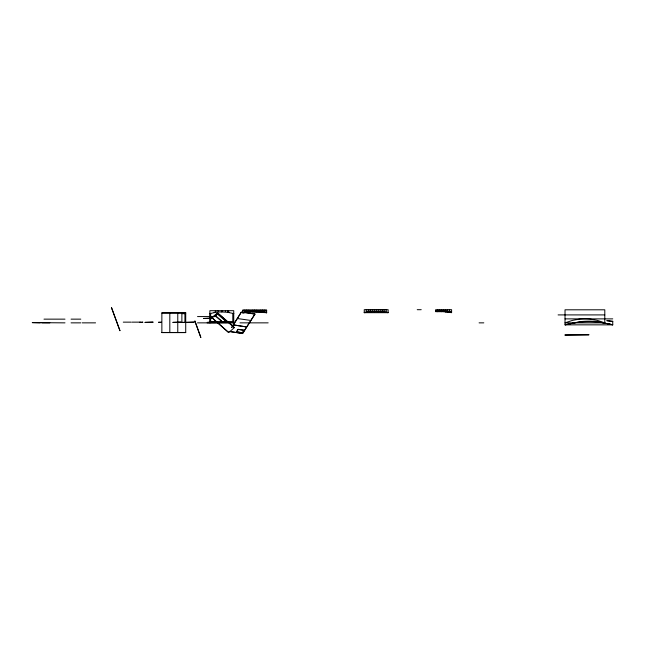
<?xml version="1.0" encoding="UTF-8"?>
<svg xmlns="http://www.w3.org/2000/svg" width="645" height="645" viewBox="0 0 645 645"><rect width="100%" height="100%" fill="white"/><g stroke="black" fill="none" stroke-linecap="round" stroke-linejoin="round"><path stroke-width="0.97" d="M221.807 311.382L221.807 310.688L221.807 311.938L214.043 312.228M242.81 312.914L250.736 311.68L258.685 311.68L266.643 312.68L250.752 311.922L242.81 312.914L242.778 311.68M225.46 311.382L225.492 310.688M227.935 311.382L227.983 310.688M228.249 310.688L227.83 312.325L221.807 311.938M231.716 327.329L241.432 311.922L231.869 327.467M236.465 331.788L238.029 329.297L244.044 330.216L242.625 332.836L236.465 331.788L242.625 332.836M236.618 331.925L238.19 329.434L244.197 330.353M242.472 332.707L244.044 330.216M229.152 331.385L242.504 333.417L254.936 314.099L242.665 333.554L229.314 331.522M229.281 323.137L234.385 327.612L228.717 332.57L211.963 317.743L217.631 312.914L227.83 321.863M211.963 317.864L217.631 312.914M225.161 320.5L222.993 322.476L215.454 315.856L217.623 313.881L225.161 320.621L217.623 313.881M215.454 315.856L217.623 314.002M209.875 313.583L215.785 312.325L215.365 310.688M368.231 311.438L370.222 311.188M364.256 312.43L372.205 311.438L380.163 311.438L388.121 312.43M364.256 312.68L372.205 311.68L380.163 311.68L388.121 312.68L388.121 309.697L364.256 309.697L364.256 312.68L388.121 312.68M229.564 312.228L227.83 312.325L233.74 313.583M417.234 309.697L421.209 309.697M242.778 310.293L266.643 310.293M435.689 310.688L443.647 310.688L451.597 311.68M435.689 310.938L443.647 310.938L451.597 311.93M435.689 311.438L443.647 311.438L451.597 312.43M443.647 311.68L435.689 311.68L435.689 309.697L451.597 309.697L451.597 312.68L443.647 311.68L443.647 309.697M161.863 313.002L185.72 313.002M209.875 313.414L210.673 313.414L210.673 322.621M233.74 313.414L232.942 313.414L232.942 322.621M181.874 313.655L184.93 313.655M558.094 314.905L604.792 314.905M197.523 316.574L216.083 316.574M565.028 318.88L612.75 318.88M43.997 319.146L64.992 319.146M71.063 319.146L80.786 319.146M209.875 321.823L233.74 321.823M123.284 322.145L131.241 322.145M132.152 322.145L142.859 322.145L141.844 322.379M210.27 322.218L233.337 322.218M140.828 322.379L139.812 322.145M159.492 322.379C155.759 322.121 164.249 322.121 160.508 322.379M181.874 322.347L184.93 322.347M233.74 322.621L207.109 322.855M64.992 322.855L32.25 322.621L40.208 322.855M71.063 322.855L80.786 322.855M82.229 322.855L95.557 322.855M197.523 322.855L233.74 322.855L233.74 310.688L209.875 310.688L209.875 322.855M239.98 322.855L268.159 322.855M479.09 322.855L483.798 322.855M604.792 322.855L565.028 322.855L572.486 320.38L579.944 319.049A48.843 48.843 0 0 1 589.885 319.049L597.343 320.38L604.792 322.855L604.792 309.802L565.028 309.802L565.028 324.846L612.75 324.846L612.75 321.154L606.784 320.662L612.75 321.645M161.863 332.473L185.72 332.473M382.154 311.188L384.138 311.438M260.661 311.172L262.668 311.454M245.245 312.503L254.783 313.962M244.447 312.494L254.936 314.099M609.767 324.096L600.818 322.444A89.526 89.526 0 0 0 576.961 322.444L565.028 324.846L579.944 321.678A77.489 77.489 0 0 1 597.834 321.67L612.75 324.846L609.767 323.983M217.631 313.027L234.385 327.612M215.454 315.736L222.993 322.355M211.963 317.743L228.717 332.57M250.695 320.444L237.497 318.541M215.632 310.688L215.68 311.382M218.115 310.688L218.147 311.382M449.613 309.697L449.613 312.43M447.622 309.697L447.622 311.93M445.631 309.697L445.631 311.93M441.656 309.697L441.656 311.68M439.664 309.697L439.664 310.688M437.681 309.697L437.681 311.68M386.129 309.697L386.129 312.43M384.138 309.697L384.138 311.93M382.154 309.697L382.154 311.93M380.163 309.697L380.163 311.438M378.172 309.697L378.172 311.68M376.188 309.697L376.188 311.438M374.197 309.697L374.197 311.68M372.205 309.697L372.205 311.438M370.222 309.697L370.222 311.93M368.231 309.697L368.231 311.93M366.247 309.697L366.247 312.43M266.611 312.914L266.643 310.092L242.778 310.092L242.778 312.68M264.813 310.293L264.813 312.446M264.498 310.293L264.498 312.406M262.668 310.092L262.668 311.954L266.643 312.43L258.685 311.414L250.736 311.454L242.778 312.446L246.761 311.914L246.761 310.092M260.838 310.293L260.838 311.954M260.516 310.293L260.516 311.914M256.863 310.293L256.863 311.68M256.541 310.293L256.541 311.68M254.711 310.092L254.711 311.454M252.88 310.293L252.88 311.68M252.566 310.293L252.566 311.68M248.906 310.293L248.906 311.914M248.591 310.293L248.591 311.954M244.931 310.293L244.931 312.406M244.608 310.293L244.608 312.446M233.337 313.414L233.337 322.621M226.04 321.823L226.04 322.621M225.258 321.823L225.258 322.621M214.511 321.823L214.511 322.621M213.721 321.823L213.721 322.621M210.27 313.414L210.27 322.621M177.77 312.865L177.77 332.61M169.812 312.865L169.812 332.61M49.85 322.855L41.901 322.855M111.488 307.601L119.938 330.667L111.488 307.601M194.911 321.065L200.813 337.4L194.911 321.065M185.72 312.865L161.863 312.865L161.863 332.61L185.72 332.61L185.72 312.865M184.93 313.518L181.874 313.518L181.874 322.476L184.93 322.476L184.93 313.518M211.415 318.227L203.457 318.469L211.415 318.227M153.01 322.145L145.052 322.379L153.01 322.145M180.914 322.145L172.965 322.379L180.914 322.145M194.032 322.145L186.083 322.379L194.032 322.145M215.374 322.145L207.424 322.379L215.374 322.145M588.861 334.787L564.996 335.029L588.861 334.787M246.6 326.934L233.248 324.895L246.6 326.934"/></g></svg>
